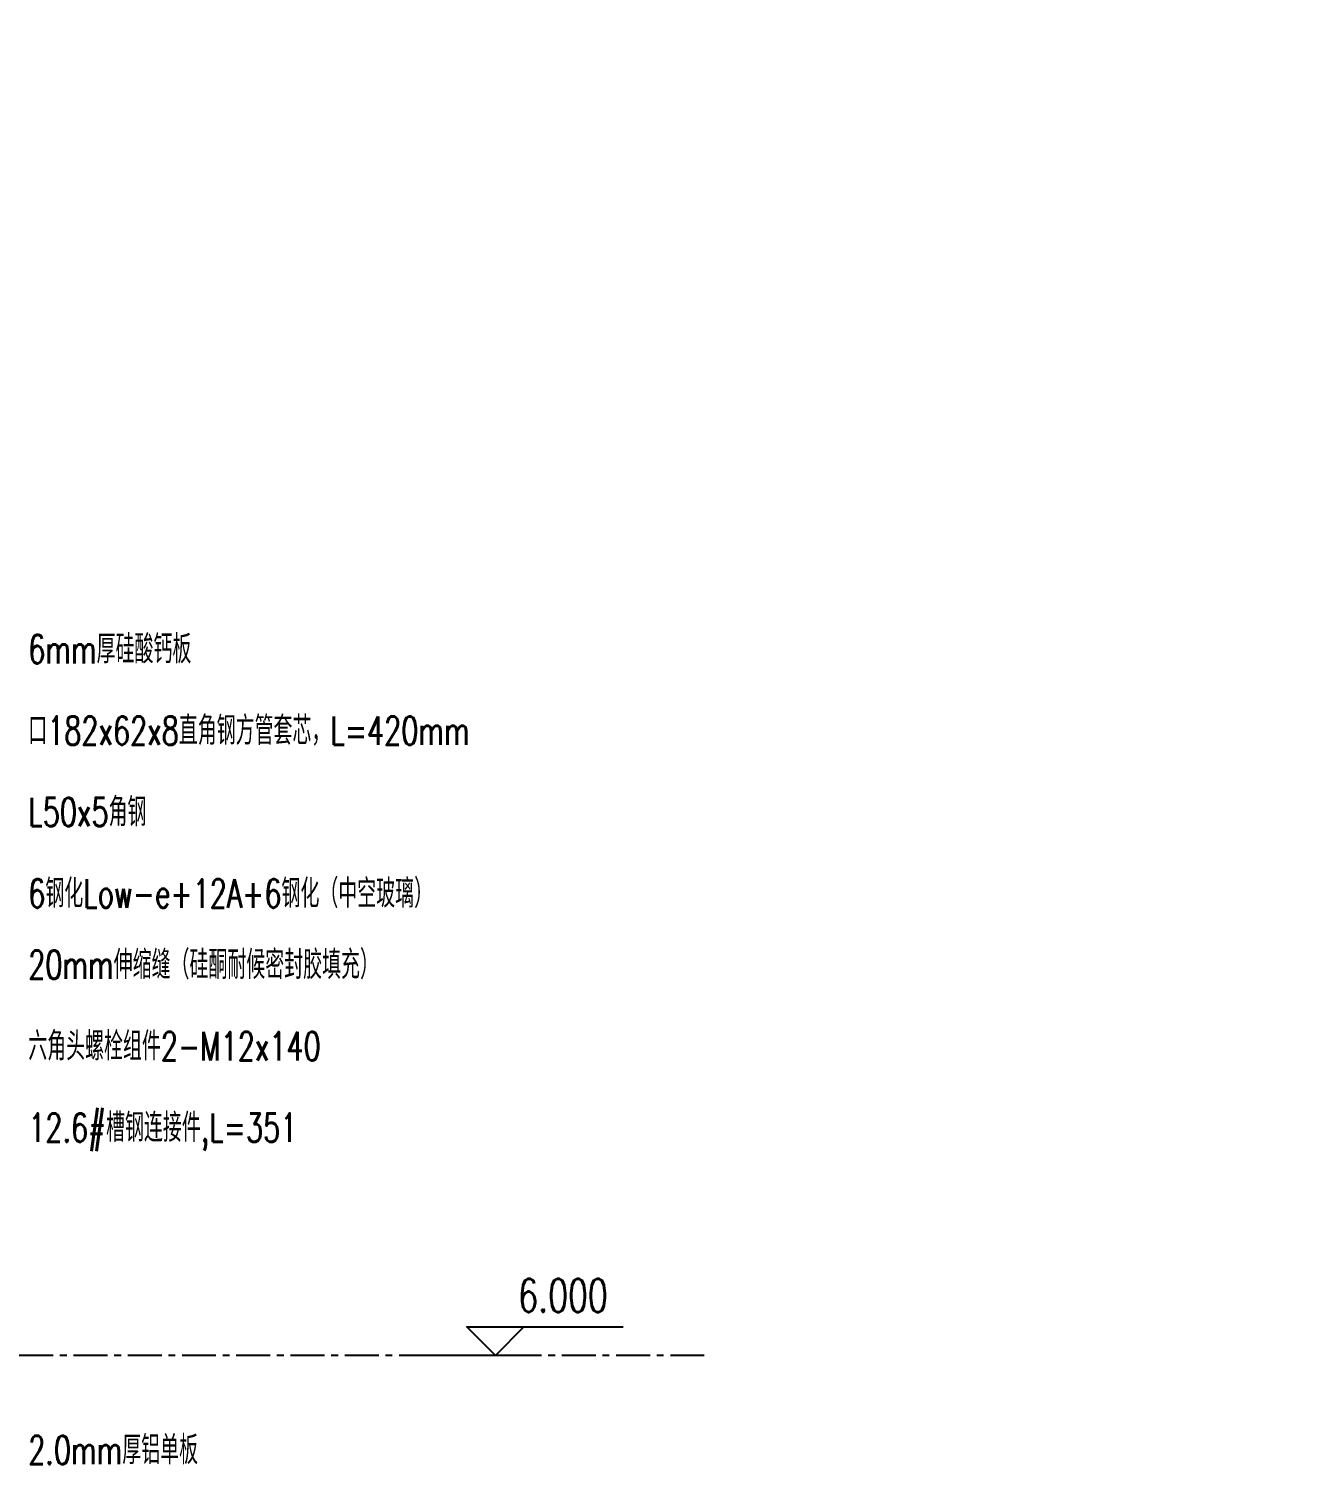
# Model space of a CAD drawing. Extents: x -160106 to 966792, y -663931 to 1550022.
# Drawn here: x -62239 to -61310, y -86203 to -85145 of the extents above; entities that cross this region are included whole.
import ezdxf
from ezdxf.enums import TextEntityAlignment as Align
from ezdxf.xclip import XClip

# ---------------------------------------------------------------- set-up
doc = ezdxf.new("R2010")
doc.units = 0
doc.linetypes.add('ZN-CENTER', pattern=[2, 1.25, -0.25, 0.25, -0.25])
doc.linetypes.add('ZN-DASH', pattern=[0.35, 0.25, -0.1])
for name, color, linetype in [('!ZN6-虚线-8', 8, 'ZN-DASH'), ('!ZN6-轴线-1', 1, 'ZN-CENTER'), ('!ZN7-符号-173', 173, 'Continuous'), ('TEXT', 7, 'Continuous')]:
    doc.layers.add(name, color=color, linetype=linetype)
doc.styles.add('DHTEXT-1', font='ROMANS.shx', dxfattribs={"width": 0.7, "bigfont": 'CHINESE.shx'})
doc.styles.add('ZNTextStyle', font='ROMANS.shx', dxfattribs={"width": 0.7, "bigfont": 'CHINESE.shx'})

# ---------------------------------------------------------------- blocks, each defined once
blk = doc.blocks.new('20250829153651')
at = {"layer": '!ZN6-虚线-8', "color": 8, "linetype": 'ZN-DASH', "ltscale": 70}
for p, q in [((-370, 11800), (-4392.4, 12141.2)), ((-370, 11100), (-4392.4, 11611.8))]:
    blk.add_line(p, q, dxfattribs=at)
blk = doc.blocks.new('Zsymbol-Level')
at = {"ltscale": 10}
blk.add_line((3.48, 0), (-6.85, 0), dxfattribs=at)
blk.add_lwpolyline([(3, 3), (0, 0), (-3, 3), (13.45, 3)])
at = {"color": 0, "style": 'ZNTextStyle', "width": 0.7, "flags": 8}
blk.add_attdef('标高', text='', height=3.5, dxfattribs=at).set_placement((7.12, 6.31), align=Align.MIDDLE_CENTER)
blk.add_attdef('楼层号', text='', height=3.5, dxfattribs=at).set_placement((21.35, 6.29), align=Align.MIDDLE)

msp = doc.modelspace()

# ---------------------------------------------------------------- linework, layer by layer
at = {"layer": '!ZN6-轴线-1', "linetype": 'ZN-CENTER', "ltscale": 20}
msp.add_line((-61740.8, -86122.33), (-64027.58, -86122.33), dxfattribs=at)

# ---------------------------------------------------------------- block references
at = {"layer": '!ZN7-符号-173', "color": 7, "ltscale": 70}
ref = msp.add_blockref('Zsymbol-Level', (-61894.74, -86122.33), dxfattribs=dict(at, xscale=7, yscale=7, zscale=7))
ref.add_attrib('标高', '6.000', dxfattribs={"layer": '0', "color": 0, "height": 24.5, "style": 'ZNTextStyle', "width": 0.7}).set_placement((-61844.91, -86078.17), align=Align.MIDDLE_CENTER)
at = {"ltscale": 30}
ref = msp.add_blockref('20250829153651', (-59283.16, -97285.92), dxfattribs=at)
XClip(ref).set_block_clipping_path([(-854.3998935135, 10782.4346405372), (614.400000248, 12795.2674040624)])

# ---------------------------------------------------------------- texts
at = {"layer": 'TEXT', "ltscale": 60, "style": 'DHTEXT-1', "width": 0.7}
for s, p in [('6mm厚硅酸钙板', (-62239.16, -85601.93)), ('口182x62x8直角钢方管套芯，L=420mm', (-62239.16, -85661.93)), ('L50x5角钢', (-62239.16, -85721.93)), ('6钢化Low-e+12A+6钢化（中空玻璃）', (-62239.16, -85781.93)), ('20mm伸缩缝（硅酮耐候密封胶填充）', (-62239.16, -85834.47)), ('六角头螺栓组件2-M12x140', (-62239.16, -85894.47)), ('12.6#槽钢连接件,L=351', (-62239.16, -85954.47)), ('2.0mm厚铝单板', (-62239.16, -86192.04))]:
    msp.add_text(s, height=21, dxfattribs=at).set_placement(p, align=Align.MIDDLE_LEFT)

doc.saveas('drawing.dxf')
